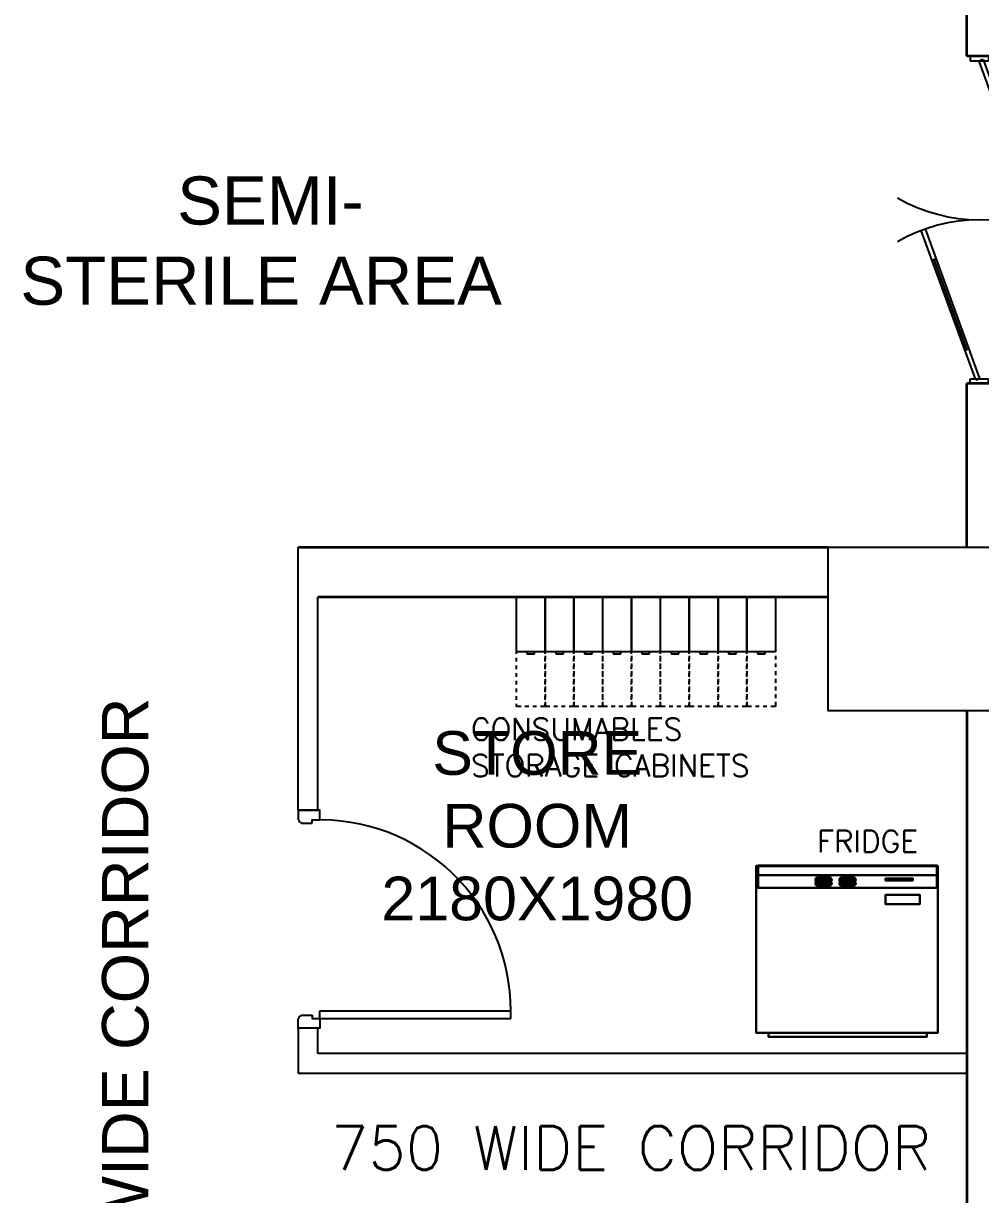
# Model space of a CAD drawing. Extents: x 3485972 to 3601240, y -673889 to -591207.
# Drawn here: x 3501461 to 3505849, y -608272 to -602905 of the extents above; entities that cross this region are included whole.
import ezdxf
from ezdxf.enums import TextEntityAlignment as Align

# ---------------------------------------------------------------- set-up
doc = ezdxf.new("R2010")
doc.units = 0
doc.header["$LTSCALE"] = 6
doc.header["$MEASUREMENT"] = 0
doc.layers.get('0').update_dxf_attribs({"linetype": 'CONTINUOUS'})
for name, color, linetype in [('COL', 5, 'CONTINUOUS'), ('DOOR', 44, 'CONTINUOUS'), ('equipment desc', 50, 'CONTINUOUS'), ('furniture', 33, 'CONTINUOUS'), ('medical equipment', 4, 'CONTINUOUS'), ('TEXT', 181, 'CONTINUOUS'), ('walls', 252, 'CONTINUOUS')]:
    doc.layers.add(name, color=color, linetype=linetype)
doc.layers.add('WALL', color=8, linetype='CONTINUOUS', lineweight=35)
doc.styles.add('ARIAL', font='arial.ttf')
doc.styles.get("Standard").update_dxf_attribs({"font": 'SIMPLEX'})

# ---------------------------------------------------------------- blocks, each defined once
blk = doc.blocks.new('Z$W@#5624')
at = {"layer": 'DOOR'}
for p, q in [((1770, 446.2), (948.8, 745.1)), ((1778.6, 469.7), (957.4, 768.6)), ((1121.6, 708.8), (1113.1, 685.4)), ((1610.1, 517.8), (1117.3, 697.1)), ((1614.3, 529.5), (1605.8, 506)), ((0, 499.4), (25, 499.4)), ((0, 399.5), (0, 499.4)), ((19.2, 429.2), (27.7, 452.6)), ((25, 399.5), (25, 499.4)), ((27.7, 452.6), (848.9, 153.7)), ((1778.6, 469.7), (1770, 446.2)), ((1797.8, 499.4), (1772.8, 499.4)), ((1772.8, 399.5), (1772.8, 499.4)), ((1797.8, 399.5), (1797.8, 499.4)), ((0, 399.5), (25, 399.5)), ((19.2, 429.2), (840.4, 130.3)), ((183.4, 369.4), (192, 392.9)), ((1797.8, 399.5), (1772.8, 399.5)), ((187.7, 381.1), (680.4, 201.8)), ((684.7, 213.5), (676.2, 190.1))]:
    blk.add_line(p, q, dxfattribs=at)
at = {"layer": 'DOOR', "color": 145, "extrusion": (0, 0, -1)}
for centre, start_param, end_param in [((0, 449.4), -0.523599, 0.523599), ((1797.8, 449.4), 2.617994, 3.665191)]:
    blk.add_ellipse(centre, major_axis=(898.9, 0), ratio=1, start_param=start_param, end_param=end_param, dxfattribs=at)
blk = doc.blocks.new('A$C19B8274B')
at = {"layer": 'DOOR'}
for p, q in [((-45, 925), (-80, 925)), ((-80, 50), (-80, 925)), ((-45, 50), (-45, 925)), ((-45, 50), (-80, 50)), ((-955, -50), (-955, -47.5)), ((-940, -35), (-942.5, -35)), ((-60, -35), (-57.5, -35)), ((-45, -50), (-45, -47.5))]:
    blk.add_line(p, q, dxfattribs=at)
for points in [[(-940, 15), (-955, 15), (-955, 50), (-1000, 50), (-1000, -50), (-955, -50)], [(-940, -35), (-940, 15)], [(-60, 15), (-45, 15), (-45, 50), (0, 50), (0, -50), (-45, -50)], [(-60, -35), (-60, 15)]]:
    blk.add_lwpolyline(points, dxfattribs=at)
at = {"layer": 'DOOR', "color": 145}
blk.add_arc((-80, 50), 875, 90, 182.2924, dxfattribs=at)
at = {"layer": 'DOOR'}
for centre, start, end in [((-955, -35), 270, 0), ((-45, -35), 180, 270)]:
    blk.add_arc(centre, 12.5, start, end, dxfattribs=at)
blk = doc.blocks.new('File Cabinet - Letter')
at = {"linetype": 'Continuous'}
for p, q in [((0, 0), (15, 0)), ((0, -28.5), (0, 0)), ((15, 0), (15, -28.5)), ((15, -28.5), (0, -28.5)), ((0, -29.5), (0, -28.5)), ((5.5, -28.5), (5.5, -29.5)), ((5.5, -29.5), (9.5, -29.5)), ((9.5, -29.5), (9.5, -28.5)), ((15, -30.5), (15, -32.5)), ((0, -33.5), (0, -31.5)), ((0, -37.5), (0, -35.5)), ((15, -34.5), (15, -36.5)), ((0, -41.5), (0, -39.5)), ((15, -38.5), (15, -40.5)), ((15, -42.5), (15, -44.5)), ((0, -45.5), (0, -43.5)), ((0, -49.5), (0, -47.5)), ((15, -46.5), (15, -48.5)), ((0, -53.5), (0, -51.5)), ((15, -50.5), (15, -52.5)), ((15, -54.5), (15, -57)), ((0, -57), (0, -55.5)), ((2.5, -57), (0, -57)), ((6.5, -57), (4.5, -57)), ((10.5, -57), (8.5, -57)), ((15, -57), (12.5, -57))]:
    blk.add_line(p, q, dxfattribs=at)

msp = doc.modelspace()

# ---------------------------------------------------------------- linework, layer by layer
at = {"layer": 'COL'}
msp.add_lwpolyline([(3505150.7, -605305), (3505900.7, -605305), (3505900.7, -606055), (3505150.7, -606055)], close=True, dxfattribs=at)
at = {"layer": 'medical equipment'}
msp.add_line((3505648.7, -606865.9, 1687.6), (3504820.8, -606865.9, 1688.1), dxfattribs=at)
for points in [[(3504820.8, -606765.5, 755), (3505652.8, -606765.5, 755), (3505652.8, -606765.5, 1688.1), (3504820.8, -606765.5, 1688.1)], [(3504820.8, -607531.4, 755), (3504820.8, -606765.5, 755), (3504820.8, -606765.5, 1688.1), (3504820.8, -607531.4, 1688.1)], [(3504820.8, -606765.5, 755), (3504820.8, -607531.4, 755), (3505652.8, -607531.4, 755), (3505652.8, -606765.5, 755)], [(3505652.8, -606765.5, 1688.1), (3505652.8, -607531.4, 1688.1), (3504820.8, -607531.4, 1688.1), (3504820.8, -606765.5, 1688.1)], [(3504829.7, -606764.6, 1809.1), (3504829.7, -606808, 1809.1), (3505648.7, -606808, 1809.1), (3505648.7, -606764.6, 1809.1)], [(3504829.7, -606767.5, 1687.6), (3504829.7, -606764.6, 1687.6), (3505648.7, -606764.6, 1687.6), (3505648.7, -606767.5, 1687.6)], [(3504829.7, -606764.6, 1687.6), (3504829.7, -606764.6, 1809.1), (3505648.7, -606764.6, 1809.1), (3505648.7, -606764.6, 1687.6)], [(3504829.7, -606865.9, 1687.6), (3504829.7, -606767.5, 1687.6), (3505648.7, -606767.5, 1687.6), (3505648.7, -606865.9, 1687.6)], [(3504829.7, -606808, 1809.1), (3504829.7, -606865.9, 1687.6), (3505648.7, -606865.9, 1687.6), (3505648.7, -606808, 1809.1)], [(3505652.8, -606765.5, 755), (3505652.8, -607531.4, 755), (3505652.8, -607531.4, 1688.1), (3505652.8, -606765.5, 1688.1)], [(3505128.9, -606846.6, 1714.2), (3505090.6, -606826.4, 1751.6), (3505090, -606829.4, 1746.1)], [(3505128.9, -606846.6, 1714.2), (3505090, -606829.4, 1746.1), (3505090.6, -606832.4, 1740.5)], [(3505128.9, -606863.1, 1723.1), (3505090.6, -606843, 1760.5), (3505090, -606845.9, 1755)], [(3505128.9, -606863.1, 1723.1), (3505090, -606845.9, 1755), (3505090.6, -606848.9, 1749.4)], [(3505128.9, -606846.6, 1714.2), (3505092.3, -606823.6, 1757), (3505090.6, -606826.4, 1751.6)], [(3505128.9, -606846.6, 1714.2), (3505090.6, -606832.4, 1740.5), (3505092.3, -606835.3, 1735.2)], [(3505128.9, -606863.1, 1723.1), (3505092.3, -606840.1, 1765.9), (3505090.6, -606843, 1760.5)], [(3505128.9, -606863.1, 1723.1), (3505090.6, -606848.9, 1749.4), (3505092.3, -606851.8, 1744.1)], [(3505128.9, -606846.6, 1714.2), (3505095.2, -606820.8, 1762), (3505092.3, -606823.6, 1757)], [(3505128.9, -606846.6, 1714.2), (3505092.3, -606835.3, 1735.2), (3505095.2, -606838, 1730.1)], [(3505128.9, -606863.1, 1723.1), (3505095.2, -606837.4, 1770.9), (3505092.3, -606840.1, 1765.9)], [(3505128.9, -606863.1, 1723.1), (3505092.3, -606851.8, 1744.1), (3505095.2, -606854.5, 1739)], [(3505128.9, -606846.6, 1714.2), (3505099.1, -606818.4, 1766.6), (3505095.2, -606820.8, 1762)], [(3505128.9, -606863.1, 1723.1), (3505099.1, -606834.9, 1775.4), (3505095.2, -606837.4, 1770.9)], [(3505128.9, -606846.6, 1714.2), (3505095.2, -606838, 1730.1), (3505099.1, -606840.5, 1725.6)], [(3505128.9, -606863.1, 1723.1), (3505095.2, -606854.5, 1739), (3505099.1, -606857, 1734.5)], [(3505128.9, -606846.6, 1714.2), (3505103.9, -606816.3, 1770.5), (3505099.1, -606818.4, 1766.6)], [(3505128.9, -606863.1, 1723.1), (3505103.9, -606832.8, 1779.4), (3505099.1, -606834.9, 1775.4)], [(3505128.9, -606846.6, 1714.2), (3505099.1, -606840.5, 1725.6), (3505103.9, -606842.6, 1721.7)], [(3505128.9, -606863.1, 1723.1), (3505099.1, -606857, 1734.5), (3505103.9, -606859.1, 1730.6)], [(3505128.9, -606846.6, 1714.2), (3505109.4, -606814.6, 1773.7), (3505103.9, -606816.3, 1770.5)], [(3505128.9, -606863.1, 1723.1), (3505109.4, -606831.1, 1782.6), (3505103.9, -606832.8, 1779.4)], [(3505128.9, -606846.6, 1714.2), (3505103.9, -606842.6, 1721.7), (3505109.4, -606844.3, 1718.5)], [(3505128.9, -606863.1, 1723.1), (3505103.9, -606859.1, 1730.6), (3505109.4, -606860.8, 1727.4)], [(3505128.9, -606846.6, 1714.2), (3505115.6, -606813.3, 1776), (3505109.4, -606814.6, 1773.7)], [(3505128.9, -606863.1, 1723.1), (3505115.6, -606829.8, 1784.9), (3505109.4, -606831.1, 1782.6)], [(3505128.9, -606846.6, 1714.2), (3505109.4, -606844.3, 1718.5), (3505115.6, -606845.5, 1716.1)], [(3505128.9, -606863.1, 1723.1), (3505109.4, -606860.8, 1727.4), (3505115.6, -606862.1, 1725)], [(3505144.6, -606831.2, 1781.9), (3505144.6, -606863.1, 1781.9), (3505113.1, -606863.1, 1781.9), (3505113.1, -606831.2, 1781.9)], [(3505113.1, -606831.2, 1730.5), (3505113.1, -606863.1, 1730.5), (3505144.6, -606863.1, 1730.5), (3505144.6, -606831.2, 1730.5)], [(3505144.6, -606831.2, 1781.9), (3505113.1, -606831.2, 1781.9), (3505113.1, -606831.2, 1730.5), (3505144.6, -606831.2, 1730.5)], [(3505113.1, -606831.2, 1781.9), (3505113.1, -606863.1, 1781.9), (3505113.1, -606863.1, 1730.5), (3505113.1, -606831.2, 1730.5)], [(3505113.1, -606863.1, 1781.9), (3505144.6, -606863.1, 1781.9), (3505144.6, -606863.1, 1730.5), (3505113.1, -606863.1, 1730.5)], [(3505128.9, -606846.6, 1714.2), (3505122.1, -606812.5, 1777.5), (3505115.6, -606813.3, 1776)], [(3505128.9, -606863.1, 1723.1), (3505122.1, -606829, 1786.3), (3505115.6, -606829.8, 1784.9)], [(3505128.9, -606846.6, 1714.2), (3505115.6, -606845.5, 1716.1), (3505122.1, -606846.3, 1714.7)], [(3505128.9, -606863.1, 1723.1), (3505115.6, -606862.1, 1725), (3505122.1, -606862.8, 1723.6)], [(3505128.9, -606846.6, 1714.2), (3505128.9, -606812.3, 1777.9), (3505122.1, -606812.5, 1777.5)], [(3505128.9, -606863.1, 1723.1), (3505128.9, -606828.8, 1786.8), (3505122.1, -606829, 1786.3)], [(3505128.9, -606846.6, 1714.2), (3505135.6, -606812.5, 1777.5), (3505128.9, -606812.3, 1777.9)], [(3505128.9, -606846.6, 1714.2), (3505142.2, -606813.3, 1776), (3505135.6, -606812.5, 1777.5)], [(3505128.9, -606846.6, 1714.2), (3505148.3, -606814.6, 1773.7), (3505142.2, -606813.3, 1776)], [(3505128.9, -606846.6, 1714.2), (3505153.9, -606816.3, 1770.5), (3505148.3, -606814.6, 1773.7)], [(3505128.9, -606846.6, 1714.2), (3505158.7, -606818.4, 1766.6), (3505153.9, -606816.3, 1770.5)], [(3505128.9, -606846.6, 1714.2), (3505162.6, -606820.8, 1762), (3505158.7, -606818.4, 1766.6)], [(3505128.9, -606846.6, 1714.2), (3505165.4, -606823.6, 1757), (3505162.6, -606820.8, 1762)], [(3505128.9, -606846.6, 1714.2), (3505167.2, -606826.4, 1751.6), (3505165.4, -606823.6, 1757)], [(3505128.9, -606846.6, 1714.2), (3505167.8, -606829.4, 1746.1), (3505167.2, -606826.4, 1751.6)], [(3505128.9, -606863.1, 1723.1), (3505135.6, -606829, 1786.3), (3505128.9, -606828.8, 1786.8)], [(3505128.9, -606863.1, 1723.1), (3505142.2, -606829.8, 1784.9), (3505135.6, -606829, 1786.3)], [(3505128.9, -606846.6, 1714.2), (3505167.2, -606832.4, 1740.5), (3505167.8, -606829.4, 1746.1)], [(3505128.9, -606863.1, 1723.1), (3505148.3, -606831.1, 1782.6), (3505142.2, -606829.8, 1784.9)], [(3505128.9, -606863.1, 1723.1), (3505153.9, -606832.8, 1779.4), (3505148.3, -606831.1, 1782.6)], [(3505128.9, -606846.6, 1714.2), (3505165.4, -606835.3, 1735.2), (3505167.2, -606832.4, 1740.5)], [(3505128.9, -606863.1, 1723.1), (3505158.7, -606834.9, 1775.4), (3505153.9, -606832.8, 1779.4)], [(3505128.9, -606863.1, 1723.1), (3505162.6, -606837.4, 1770.9), (3505158.7, -606834.9, 1775.4)], [(3505128.9, -606846.6, 1714.2), (3505162.6, -606838, 1730.1), (3505165.4, -606835.3, 1735.2)], [(3505128.9, -606863.1, 1723.1), (3505165.4, -606840.1, 1765.9), (3505162.6, -606837.4, 1770.9)], [(3505128.9, -606846.6, 1714.2), (3505158.7, -606840.5, 1725.6), (3505162.6, -606838, 1730.1)], [(3505128.9, -606863.1, 1723.1), (3505167.2, -606843, 1760.5), (3505165.4, -606840.1, 1765.9)], [(3505128.9, -606846.6, 1714.2), (3505153.9, -606842.6, 1721.7), (3505158.7, -606840.5, 1725.6)], [(3505128.9, -606846.6, 1714.2), (3505148.3, -606844.3, 1718.5), (3505153.9, -606842.6, 1721.7)], [(3505128.9, -606863.1, 1723.1), (3505167.8, -606845.9, 1755), (3505167.2, -606843, 1760.5)], [(3505128.9, -606846.6, 1714.2), (3505142.2, -606845.5, 1716.1), (3505148.3, -606844.3, 1718.5)], [(3505128.9, -606846.6, 1714.2), (3505135.6, -606846.3, 1714.7), (3505142.2, -606845.5, 1716.1)], [(3505128.9, -606863.1, 1723.1), (3505167.2, -606848.9, 1749.4), (3505167.8, -606845.9, 1755)], [(3505128.9, -606863.1, 1723.1), (3505165.4, -606851.8, 1744.1), (3505167.2, -606848.9, 1749.4)], [(3505128.9, -606863.1, 1723.1), (3505162.6, -606854.5, 1739), (3505165.4, -606851.8, 1744.1)], [(3505128.9, -606863.1, 1723.1), (3505158.7, -606857, 1734.5), (3505162.6, -606854.5, 1739)], [(3505128.9, -606863.1, 1723.1), (3505153.9, -606859.1, 1730.6), (3505158.7, -606857, 1734.5)], [(3505128.9, -606863.1, 1723.1), (3505148.3, -606860.8, 1727.4), (3505153.9, -606859.1, 1730.6)], [(3505128.9, -606863.1, 1723.1), (3505142.2, -606862.1, 1725), (3505148.3, -606860.8, 1727.4)], [(3505128.9, -606863.1, 1723.1), (3505135.6, -606862.8, 1723.6), (3505142.2, -606862.1, 1725)], [(3505144.6, -606863.1, 1781.9), (3505144.6, -606831.2, 1781.9), (3505144.6, -606831.2, 1730.5), (3505144.6, -606863.1, 1730.5)], [(3505239.2, -606846.6, 1714.2), (3505200.9, -606826.4, 1751.6), (3505200.3, -606829.4, 1746.1)], [(3505239.2, -606846.6, 1714.2), (3505200.3, -606829.4, 1746.1), (3505200.9, -606832.4, 1740.5)], [(3505239.2, -606863.1, 1723.1), (3505200.9, -606843, 1760.5), (3505200.3, -606845.9, 1755)], [(3505239.2, -606863.1, 1723.1), (3505200.3, -606845.9, 1755), (3505200.9, -606848.9, 1749.4)], [(3505239.2, -606846.6, 1714.2), (3505202.6, -606823.6, 1757), (3505200.9, -606826.4, 1751.6)], [(3505239.2, -606846.6, 1714.2), (3505200.9, -606832.4, 1740.5), (3505202.6, -606835.3, 1735.2)], [(3505239.2, -606863.1, 1723.1), (3505202.6, -606840.1, 1765.9), (3505200.9, -606843, 1760.5)], [(3505239.2, -606863.1, 1723.1), (3505200.9, -606848.9, 1749.4), (3505202.6, -606851.8, 1744.1)], [(3505239.2, -606846.6, 1714.2), (3505205.5, -606820.8, 1762), (3505202.6, -606823.6, 1757)], [(3505239.2, -606846.6, 1714.2), (3505202.6, -606835.3, 1735.2), (3505205.5, -606838, 1730.1)], [(3505239.2, -606863.1, 1723.1), (3505205.5, -606837.4, 1770.9), (3505202.6, -606840.1, 1765.9)], [(3505239.2, -606863.1, 1723.1), (3505202.6, -606851.8, 1744.1), (3505205.5, -606854.5, 1739)], [(3505239.2, -606846.6, 1714.2), (3505209.4, -606818.4, 1766.6), (3505205.5, -606820.8, 1762)], [(3505239.2, -606863.1, 1723.1), (3505209.4, -606834.9, 1775.4), (3505205.5, -606837.4, 1770.9)], [(3505239.2, -606846.6, 1714.2), (3505205.5, -606838, 1730.1), (3505209.4, -606840.5, 1725.6)], [(3505239.2, -606863.1, 1723.1), (3505205.5, -606854.5, 1739), (3505209.4, -606857, 1734.5)], [(3505239.2, -606846.6, 1714.2), (3505214.2, -606816.3, 1770.5), (3505209.4, -606818.4, 1766.6)], [(3505239.2, -606863.1, 1723.1), (3505214.2, -606832.8, 1779.4), (3505209.4, -606834.9, 1775.4)], [(3505239.2, -606846.6, 1714.2), (3505209.4, -606840.5, 1725.6), (3505214.2, -606842.6, 1721.7)], [(3505239.2, -606863.1, 1723.1), (3505209.4, -606857, 1734.5), (3505214.2, -606859.1, 1730.6)], [(3505239.2, -606846.6, 1714.2), (3505219.7, -606814.6, 1773.7), (3505214.2, -606816.3, 1770.5)], [(3505239.2, -606863.1, 1723.1), (3505219.7, -606831.1, 1782.6), (3505214.2, -606832.8, 1779.4)], [(3505239.2, -606846.6, 1714.2), (3505214.2, -606842.6, 1721.7), (3505219.7, -606844.3, 1718.5)], [(3505239.2, -606863.1, 1723.1), (3505214.2, -606859.1, 1730.6), (3505219.7, -606860.8, 1727.4)], [(3505239.2, -606846.6, 1714.2), (3505225.9, -606813.3, 1776), (3505219.7, -606814.6, 1773.7)], [(3505239.2, -606863.1, 1723.1), (3505225.9, -606829.8, 1784.9), (3505219.7, -606831.1, 1782.6)], [(3505239.2, -606846.6, 1714.2), (3505219.7, -606844.3, 1718.5), (3505225.9, -606845.5, 1716.1)], [(3505239.2, -606863.1, 1723.1), (3505219.7, -606860.8, 1727.4), (3505225.9, -606862.1, 1725)], [(3505254.9, -606831.2, 1781.9), (3505254.9, -606863.1, 1781.9), (3505223.4, -606863.1, 1781.9), (3505223.4, -606831.2, 1781.9)], [(3505223.4, -606831.2, 1730.5), (3505223.4, -606863.1, 1730.5), (3505254.9, -606863.1, 1730.5), (3505254.9, -606831.2, 1730.5)], [(3505223.4, -606831.2, 1781.9), (3505223.4, -606863.1, 1781.9), (3505223.4, -606863.1, 1730.5), (3505223.4, -606831.2, 1730.5)], [(3505254.9, -606831.2, 1781.9), (3505223.4, -606831.2, 1781.9), (3505223.4, -606831.2, 1730.5), (3505254.9, -606831.2, 1730.5)], [(3505223.4, -606863.1, 1781.9), (3505254.9, -606863.1, 1781.9), (3505254.9, -606863.1, 1730.5), (3505223.4, -606863.1, 1730.5)], [(3505239.2, -606846.6, 1714.2), (3505232.4, -606812.5, 1777.5), (3505225.9, -606813.3, 1776)], [(3505239.2, -606863.1, 1723.1), (3505232.4, -606829, 1786.3), (3505225.9, -606829.8, 1784.9)], [(3505239.2, -606846.6, 1714.2), (3505225.9, -606845.5, 1716.1), (3505232.4, -606846.3, 1714.7)], [(3505239.2, -606863.1, 1723.1), (3505225.9, -606862.1, 1725), (3505232.4, -606862.8, 1723.6)], [(3505239.2, -606846.6, 1714.2), (3505239.2, -606812.3, 1777.9), (3505232.4, -606812.5, 1777.5)], [(3505239.2, -606863.1, 1723.1), (3505239.2, -606828.8, 1786.8), (3505232.4, -606829, 1786.3)], [(3505239.2, -606846.6, 1714.2), (3505245.9, -606812.5, 1777.5), (3505239.2, -606812.3, 1777.9)], [(3505239.2, -606846.6, 1714.2), (3505252.5, -606813.3, 1776), (3505245.9, -606812.5, 1777.5)], [(3505239.2, -606846.6, 1714.2), (3505258.6, -606814.6, 1773.7), (3505252.5, -606813.3, 1776)], [(3505239.2, -606846.6, 1714.2), (3505264.2, -606816.3, 1770.5), (3505258.6, -606814.6, 1773.7)], [(3505239.2, -606846.6, 1714.2), (3505269, -606818.4, 1766.6), (3505264.2, -606816.3, 1770.5)], [(3505239.2, -606846.6, 1714.2), (3505272.8, -606820.8, 1762), (3505269, -606818.4, 1766.6)], [(3505239.2, -606846.6, 1714.2), (3505275.7, -606823.6, 1757), (3505272.8, -606820.8, 1762)], [(3505239.2, -606846.6, 1714.2), (3505277.5, -606826.4, 1751.6), (3505275.7, -606823.6, 1757)], [(3505239.2, -606846.6, 1714.2), (3505278.1, -606829.4, 1746.1), (3505277.5, -606826.4, 1751.6)], [(3505239.2, -606863.1, 1723.1), (3505245.9, -606829, 1786.3), (3505239.2, -606828.8, 1786.8)], [(3505239.2, -606863.1, 1723.1), (3505252.5, -606829.8, 1784.9), (3505245.9, -606829, 1786.3)], [(3505239.2, -606846.6, 1714.2), (3505277.5, -606832.4, 1740.5), (3505278.1, -606829.4, 1746.1)], [(3505239.2, -606863.1, 1723.1), (3505258.6, -606831.1, 1782.6), (3505252.5, -606829.8, 1784.9)], [(3505239.2, -606863.1, 1723.1), (3505264.2, -606832.8, 1779.4), (3505258.6, -606831.1, 1782.6)], [(3505239.2, -606846.6, 1714.2), (3505275.7, -606835.3, 1735.2), (3505277.5, -606832.4, 1740.5)], [(3505239.2, -606863.1, 1723.1), (3505269, -606834.9, 1775.4), (3505264.2, -606832.8, 1779.4)], [(3505239.2, -606863.1, 1723.1), (3505272.8, -606837.4, 1770.9), (3505269, -606834.9, 1775.4)], [(3505239.2, -606846.6, 1714.2), (3505272.8, -606838, 1730.1), (3505275.7, -606835.3, 1735.2)], [(3505239.2, -606863.1, 1723.1), (3505275.7, -606840.1, 1765.9), (3505272.8, -606837.4, 1770.9)], [(3505239.2, -606846.6, 1714.2), (3505269, -606840.5, 1725.6), (3505272.8, -606838, 1730.1)], [(3505239.2, -606863.1, 1723.1), (3505277.5, -606843, 1760.5), (3505275.7, -606840.1, 1765.9)], [(3505239.2, -606846.6, 1714.2), (3505264.2, -606842.6, 1721.7), (3505269, -606840.5, 1725.6)], [(3505239.2, -606846.6, 1714.2), (3505258.6, -606844.3, 1718.5), (3505264.2, -606842.6, 1721.7)], [(3505239.2, -606863.1, 1723.1), (3505278.1, -606845.9, 1755), (3505277.5, -606843, 1760.5)], [(3505239.2, -606846.6, 1714.2), (3505252.5, -606845.5, 1716.1), (3505258.6, -606844.3, 1718.5)], [(3505239.2, -606846.6, 1714.2), (3505245.9, -606846.3, 1714.7), (3505252.5, -606845.5, 1716.1)], [(3505239.2, -606863.1, 1723.1), (3505277.5, -606848.9, 1749.4), (3505278.1, -606845.9, 1755)], [(3505239.2, -606863.1, 1723.1), (3505275.7, -606851.8, 1744.1), (3505277.5, -606848.9, 1749.4)], [(3505239.2, -606863.1, 1723.1), (3505272.8, -606854.5, 1739), (3505275.7, -606851.8, 1744.1)], [(3505239.2, -606863.1, 1723.1), (3505269, -606857, 1734.5), (3505272.8, -606854.5, 1739)], [(3505239.2, -606863.1, 1723.1), (3505264.2, -606859.1, 1730.6), (3505269, -606857, 1734.5)], [(3505239.2, -606863.1, 1723.1), (3505258.6, -606860.8, 1727.4), (3505264.2, -606859.1, 1730.6)], [(3505239.2, -606863.1, 1723.1), (3505252.5, -606862.1, 1725), (3505258.6, -606860.8, 1727.4)], [(3505239.2, -606863.1, 1723.1), (3505245.9, -606862.8, 1723.6), (3505252.5, -606862.1, 1725)], [(3505254.9, -606863.1, 1781.9), (3505254.9, -606831.2, 1781.9), (3505254.9, -606831.2, 1730.5), (3505254.9, -606863.1, 1730.5)], [(3505538.5, -606823.3, 1774.7), (3505412.4, -606823.3, 1774.7), (3505412.4, -606823.3, 1757.5), (3505538.5, -606823.3, 1757.5)], [(3505412.4, -606833.1, 1774.7), (3505412.4, -606823.3, 1774.7), (3505538.5, -606823.3, 1774.7), (3505538.5, -606833.1, 1774.7)], [(3505538.5, -606833.1, 1757.5), (3505538.5, -606823.3, 1757.5), (3505412.4, -606823.3, 1757.5), (3505412.4, -606833.1, 1757.5)], [(3505412.4, -606833.1, 1774.7), (3505538.5, -606833.1, 1774.7), (3505538.5, -606833.1, 1757.5), (3505412.4, -606833.1, 1757.5)], [(3505412.7, -606899.2, 1701.1), (3505412.7, -606940.9, 1701.1), (3505570.3, -606940.9, 1701.1), (3505570.3, -606899.2, 1701.1)], [(3505570.3, -606899.2, 1688.8), (3505570.3, -606940.9, 1688.8), (3505412.7, -606940.9, 1688.8), (3505412.7, -606899.2, 1688.8)], [(3505412.7, -606940.9, 1701.1), (3505412.7, -606899.2, 1701.1), (3505412.7, -606899.2, 1688.8), (3505412.7, -606940.9, 1688.8)], [(3505412.7, -606899.2, 1701.1), (3505570.3, -606899.2, 1701.1), (3505570.3, -606899.2, 1688.8), (3505412.7, -606899.2, 1688.8)], [(3505570.3, -606899.2, 1701.1), (3505570.3, -606940.9, 1701.1), (3505570.3, -606940.9, 1688.8), (3505570.3, -606899.2, 1688.8)], [(3505570.3, -606940.9, 1701.1), (3505412.7, -606940.9, 1701.1), (3505412.7, -606940.9, 1688.8), (3505570.3, -606940.9, 1688.8)], [(3505652.8, -607531.4, 755), (3504820.8, -607531.4, 755), (3504820.8, -607531.4, 1688.1), (3505652.8, -607531.4, 1688.1)], [(3504877.1, -607531.5, 1603), (3504877.1, -607548.6, 1603), (3504877.1, -607548.6, 848), (3504877.1, -607531.5, 848)], [(3505601.8, -607531.5, 1603), (3504877.1, -607531.5, 1603), (3504877.1, -607531.5, 848), (3505601.8, -607531.5, 848)], [(3504877.1, -607531.5, 848), (3504877.1, -607548.6, 848), (3505601.8, -607548.6, 848), (3505601.8, -607531.5, 848)], [(3505601.8, -607531.5, 1603), (3505601.8, -607548.6, 1603), (3504877.1, -607548.6, 1603), (3504877.1, -607531.5, 1603)], [(3504877.1, -607548.6, 1603), (3505601.8, -607548.6, 1603), (3505601.8, -607548.6, 848), (3504877.1, -607548.6, 848)], [(3505601.8, -607548.6, 1603), (3505601.8, -607531.5, 1603), (3505601.8, -607531.5, 848), (3505601.8, -607548.6, 848)]]:
    msp.add_3dface(points, dxfattribs=at)
for points, invisible_edges in [([(3504829.7, -606764.6, 1687.6), (3504829.7, -606764.6, 1809.1), (3504829.7, -606808, 1809.1)], 8), ([(3504829.7, -606764.6, 1687.6), (3504829.7, -606808, 1809.1), (3504829.7, -606865.9, 1687.6)], 1), ([(3505648.7, -606764.6, 1687.6), (3505648.7, -606764.6, 1809.1), (3505648.7, -606808, 1809.1)], 8), ([(3505648.7, -606764.6, 1687.6), (3505648.7, -606808, 1809.1), (3505648.7, -606865.9, 1687.6)], 1)]:
    msp.add_3dface(points, dxfattribs=dict(at, invisible_edges=invisible_edges))
at = {"layer": 'WALL', "linetype": 'ByBlock'}
for p, q in [((3505785.7, -603055), (3505785.7, -602305)), ((3505900.7, -603055), (3505785.7, -603055)), ((3505900.7, -604555), (3505785.7, -604555)), ((3505785.7, -605305), (3505785.7, -604555)), ((3502720.7, -605305), (3505150.7, -605305)), ((3505150.7, -605535), (3502810.7, -605535)), ((3505785.7, -606055), (3505785.7, -610050))]:
    msp.add_line(p, q, dxfattribs=at)
at = {"layer": 'walls', "linetype": 'ByBlock'}
for p, q in [((3502720.7, -605535), (3502720.7, -605305)), ((3502720.7, -606510), (3502720.7, -605535)), ((3502810.7, -606510), (3502810.7, -605535)), ((3502720.7, -606510), (3502810.7, -606510)), ((3502810.7, -607510), (3502720.7, -607510)), ((3502720.7, -607510), (3502720.7, -607715)), ((3502810.7, -607625), (3502810.7, -607510)), ((3505785.7, -607625), (3502810.7, -607625)), ((3505785.7, -607715), (3505785.7, -607625)), ((3502720.7, -607715), (3505785.7, -607715))]:
    msp.add_line(p, q, dxfattribs=at)

# ---------------------------------------------------------------- block references
at = {"layer": 'DOOR', "linetype": 'Continuous', "xscale": -0.8343726266175508, "yscale": 0.8343726266175508, "zscale": 0.8343726257153321, "rotation": 269.9999999999999}
msp.add_blockref('Z$W@#5624', (3505468.2, -604555), dxfattribs=at)
at = {"layer": 'DOOR', "linetype": 'Continuous', "rotation": 270}
msp.add_blockref('A$C19B8274B', (3502770.7, -607510), dxfattribs=at)
at = {"layer": 'furniture', "linetype": 'ByBlock', "xscale": 8.79035430959915, "yscale": 8.79035430959915, "zscale": 8.79035430959915}
for p in [(3503721, -605535), (3503852.9, -605535), (3503984.7, -605535), (3504116.6, -605535), (3504248.4, -605535), (3504381.8, -605535), (3504513.6, -605535), (3504645.5, -605535), (3504777.3, -605535)]:
    msp.add_blockref('File Cabinet - Letter', p, dxfattribs=at)

# ---------------------------------------------------------------- texts
at = {"layer": 'equipment desc', "linetype": 'ByBlock', "char_height": 100, "attachment_point": 1}
for s, width, insert in [('CONSUMABLES STORAGE CABINETS', 1599.517, (3503513, -606089.3)), ('FRIDGE', 325.353, (3505099.5, -606603.1))]:
    msp.add_mtext_dynamic_manual_height_columns(s, width=width, gutter_width=10, heights=[0], dxfattribs=dict(at, insert=insert))
at = {"layer": 'TEXT', "style": 'ARIAL'}
msp.add_text('1500 WIDE CORRIDOR', height=212.5, rotation=90, dxfattribs=at).set_placement((3502098, -607602.1), align=Align.BOTTOM_CENTER)
at = {"layer": 'TEXT', "insert": (3503816.8, -606583.1), "char_height": 200, "width": 2086.034, "attachment_point": 5, "style": 'ARIAL'}
msp.add_mtext('STORE\\PROOM 2180X1980', dxfattribs=at)
at = {"layer": 'TEXT', "linetype": 'ByBlock', "lineweight": 25, "insert": (3502871.3, -607958.2), "char_height": 200, "attachment_point": 1}
msp.add_mtext_dynamic_manual_height_columns('750 WIDE CORRIDOR', width=2729.069, gutter_width=10, heights=[0], dxfattribs=at)
at = {"layer": 'WALL', "color": 7, "linetype": 'Continuous', "insert": (3502551.1, -603901.8), "char_height": 220.414, "width": 4941.395, "attachment_point": 5, "style": 'ARIAL'}
msp.add_mtext(' SEMI-\\PSTERILE AREA', dxfattribs=at)

doc.saveas('drawing.dxf')
